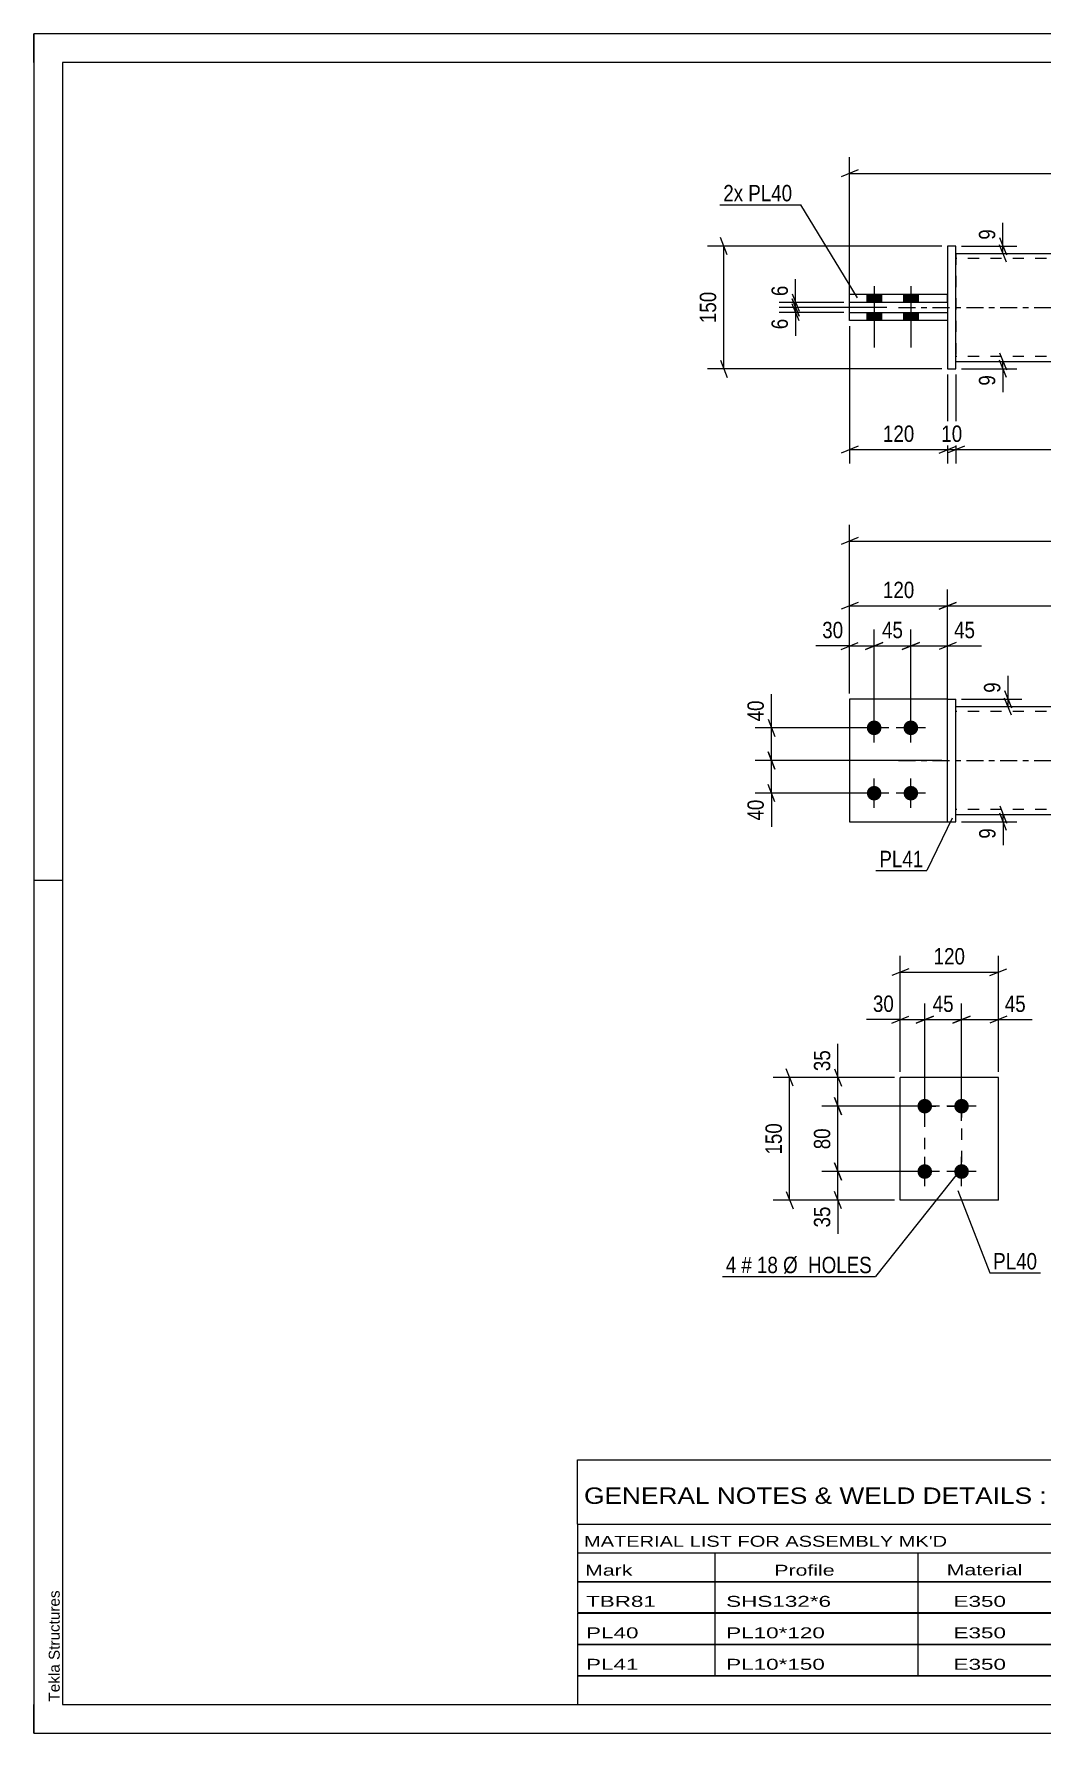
# Model space of a CAD drawing. Header units: millimetres. Extents: x 0 to 420, y 0 to 297.
# Drawn here: x 0 to 176.2, y 0 to 297 of the extents above; entities that cross this region are included whole.
import ezdxf

# ---------------------------------------------------------------- set-up
doc = ezdxf.new("R2010")
doc.units = ezdxf.units.MM
doc.linetypes.add('DXK_LINE_DOT2', pattern=[3.9198, 1.9599, -1.9599])
doc.linetypes.add('DXK_LINE_DOT3', pattern=[5.9187, 2.979, -0.9799, 0.9799, -0.9799])
doc.styles.add('Arial', font='ARIAL.TTF', dxfattribs={"height": 0.2})
doc.styles.add('Arial Narrow', font='ARIALN.TTF', dxfattribs={"height": 0.2})

# ---------------------------------------------------------------- blocks, each defined once
blk = doc.blocks.new('Unknown-581633318-1163')
at = {"color": 5, "linetype": 'Continuous'}
for p, q in [((420, 297), (0, 297)), ((0, 297), (0, 0)), ((0, 292), (0, 297)), ((415, 292), (5, 292)), ((5, 292), (5, 5)), ((5, 149), (0, 149)), ((0, 0), (0, 5)), ((5, 5), (415, 5)), ((0, 0), (420, 0))]:
    blk.add_line(p, q, dxfattribs=at)
at = {"color": 174, "linetype": 'Continuous', "style": 'Arial'}
blk.add_text('Tekla Structures', height=1.9102, rotation=90, dxfattribs=at).set_placement((4.5, 5.5))
blk = doc.blocks.new('Part-581633318-1810 - 1791')
at = {"color": 2, "linetype": 'Continuous'}
for p, q in [((161.14, 179.42), (286.73, 179.42)), ((161.14, 160.57), (286.73, 160.57))]:
    blk.add_line(p, q, dxfattribs=at)
at = {"color": 7, "linetype": 'DXK_LINE_DOT2'}
for p, q in [((161.14, 160.57), (161.14, 179.42)), ((286.73, 178.57), (161.14, 178.57)), ((286.73, 179.42), (286.73, 160.57)), ((286.73, 161.42), (161.14, 161.42))]:
    blk.add_line(p, q, dxfattribs=at)
at = {"color": 7, "linetype": 'DXK_LINE_DOT3'}
blk.add_line((151.14, 170), (296.73, 170), dxfattribs=at)
blk = doc.blocks.new('Bolt-581633318-1799 - 1791')
at = {"linetype": 'Continuous'}
for points in [[(146.86, 174.42, -1), (146.86, 177, -1)], [(153.28, 174.42, -1), (153.28, 177, -1)], [(146.86, 163, -1), (146.86, 165.57, -1)], [(153.28, 163, -1), (153.28, 165.57, -1)]]:
    blk.add_hatch(color=1, dxfattribs=at).paths.add_polyline_path(points)
at = {"color": 1, "linetype": 'Continuous'}
for p, q in [((146.86, 173.14), (146.86, 178.28)), ((153.28, 173.14), (153.28, 178.28)), ((149.43, 175.71), (144.28, 175.71)), ((155.86, 175.71), (150.71, 175.71)), ((146.86, 161.71), (146.86, 166.85)), ((153.28, 161.71), (153.28, 166.85)), ((149.43, 164.28), (144.28, 164.28)), ((155.86, 164.28), (150.71, 164.28))]:
    blk.add_line(p, q, dxfattribs=at)
blk = doc.blocks.new('Part-581633318-1820 - 1791')
at = {"color": 2, "linetype": 'Continuous'}
for p, q in [((159.71, 159.28), (159.71, 180.71)), ((159.71, 180.71), (161.14, 180.71)), ((161.14, 159.28), (161.14, 180.71)), ((159.71, 159.28), (161.14, 159.28))]:
    blk.add_line(p, q, dxfattribs=at)
blk = doc.blocks.new('Part-581633318-1825 - 1791')
at = {"color": 7, "linetype": 'DXK_LINE_DOT2'}
for p, q in [((159.71, 180.71), (142.57, 180.71)), ((142.57, 180.71), (142.57, 159.28)), ((159.71, 159.28), (159.71, 180.71)), ((142.57, 159.28), (159.71, 159.28))]:
    blk.add_line(p, q, dxfattribs=at)
blk = doc.blocks.new('Part-581633318-1830 - 1791')
at = {"color": 2, "linetype": 'Continuous'}
for p, q in [((159.71, 180.71), (142.57, 180.71)), ((142.57, 180.71), (142.57, 159.28)), ((142.57, 159.28), (159.71, 159.28))]:
    blk.add_line(p, q, dxfattribs=at)
at = {"color": 7, "linetype": 'DXK_LINE_DOT2'}
blk.add_line((159.71, 159.28), (159.71, 180.71), dxfattribs=at)
blk = doc.blocks.new('Part-581633318-2156 - 2128')
at = {"color": 2, "linetype": 'Continuous'}
for p, q in [((161.14, 258.63), (286.73, 258.63)), ((161.14, 239.77), (286.73, 239.77))]:
    blk.add_line(p, q, dxfattribs=at)
at = {"color": 7, "linetype": 'DXK_LINE_DOT2'}
for p, q in [((161.14, 258.63), (161.14, 239.77)), ((286.73, 258.63), (286.73, 239.77)), ((286.73, 257.77), (161.14, 257.77)), ((286.73, 240.63), (161.14, 240.63))]:
    blk.add_line(p, q, dxfattribs=at)
at = {"color": 7, "linetype": 'DXK_LINE_DOT3'}
blk.add_line((151.14, 249.2), (296.73, 249.2), dxfattribs=at)
blk = doc.blocks.new('Part-581633318-2140 - 2128')
at = {"color": 2, "linetype": 'Continuous'}
for p, q in [((161.14, 259.91), (159.71, 259.91)), ((159.71, 259.91), (159.71, 238.48)), ((161.14, 238.48), (161.14, 259.91)), ((159.71, 238.48), (161.14, 238.48))]:
    blk.add_line(p, q, dxfattribs=at)
blk = doc.blocks.new('Part-581633318-2150 - 2128')
at = {"color": 2, "linetype": 'Continuous'}
for p, q in [((142.57, 248.34), (159.71, 248.34)), ((142.57, 246.91), (142.57, 248.34)), ((159.71, 246.91), (142.57, 246.91)), ((159.71, 248.34), (159.71, 246.91))]:
    blk.add_line(p, q, dxfattribs=at)
blk = doc.blocks.new('Part-581633318-2145 - 2128')
at = {"color": 2, "linetype": 'Continuous'}
for p, q in [((159.71, 251.48), (142.57, 251.48)), ((142.57, 250.05), (142.57, 251.48)), ((159.71, 250.05), (142.57, 250.05)), ((159.71, 250.05), (159.71, 251.48))]:
    blk.add_line(p, q, dxfattribs=at)
blk = doc.blocks.new('Bolt-581633318-2158 - 2128')
at = {"linetype": 'Continuous'}
for points in [[(145.57, 250.05), (148.14, 250.05), (148.14, 251.48), (145.57, 251.48)], [(145.57, 250.05), (148.14, 250.05), (148.14, 251.48), (145.57, 251.48)], [(152, 250.05), (154.57, 250.05), (154.57, 251.48), (152, 251.48)], [(152, 250.05), (154.57, 250.05), (154.57, 251.48), (152, 251.48)], [(145.57, 246.91), (148.14, 246.91), (148.14, 248.34), (145.57, 248.34)], [(145.57, 246.91), (148.14, 246.91), (148.14, 248.34), (145.57, 248.34)], [(152, 246.91), (154.57, 246.91), (154.57, 248.34), (152, 248.34)], [(152, 246.91), (154.57, 246.91), (154.57, 248.34), (152, 248.34)]]:
    blk.add_hatch(color=1, dxfattribs=at).paths.add_polyline_path(points)
at = {"color": 1, "linetype": 'Continuous'}
for p, q in [((146.86, 252.91), (146.86, 242.2)), ((146.86, 252.91), (146.86, 242.2)), ((153.28, 252.91), (153.28, 242.2)), ((153.28, 252.91), (153.28, 242.2)), ((145.57, 251.48), (145.57, 250.05)), ((145.57, 251.48), (145.57, 250.05)), ((148.14, 251.48), (148.14, 250.05)), ((148.14, 251.48), (148.14, 250.05)), ((152, 251.48), (152, 250.05)), ((152, 251.48), (152, 250.05)), ((154.57, 251.48), (154.57, 250.05)), ((154.57, 251.48), (154.57, 250.05)), ((145.57, 248.34), (145.57, 246.91)), ((145.57, 248.34), (145.57, 246.91)), ((148.14, 248.34), (148.14, 246.91)), ((148.14, 248.34), (148.14, 246.91)), ((152, 248.34), (152, 246.91)), ((152, 248.34), (152, 246.91)), ((154.57, 248.34), (154.57, 246.91)), ((154.57, 248.34), (154.57, 246.91))]:
    blk.add_line(p, q, dxfattribs=at)
blk = doc.blocks.new('Bolt-581633318-1444 - 1410')
at = {"linetype": 'Continuous'}
for points in [[(155.71, 108.29, -1), (155.71, 110.86, -1)], [(162.14, 108.29, -1), (162.14, 110.86, -1)], [(155.71, 96.86, -1), (155.71, 99.44, -1)], [(162.14, 96.86, -1), (162.14, 99.44, -1)]]:
    blk.add_hatch(color=1, dxfattribs=at).paths.add_polyline_path(points)
at = {"color": 1, "linetype": 'Continuous'}
for p, q in [((155.71, 107.01), (155.71, 112.15)), ((162.14, 107.01), (162.14, 112.15)), ((158.29, 109.58), (153.14, 109.58)), ((164.71, 109.58), (159.57, 109.58)), ((158.29, 98.15), (153.14, 98.15)), ((155.71, 95.58), (155.71, 100.72)), ((164.71, 98.15), (159.57, 98.15)), ((162.14, 95.58), (162.14, 100.72))]:
    blk.add_line(p, q, dxfattribs=at)
blk = doc.blocks.new('Part-581633318-1459 - 1410')
at = {"color": 2, "linetype": 'Continuous'}
for p, q in [((168.57, 114.58), (151.43, 114.58)), ((151.43, 93.15), (151.43, 114.58)), ((168.57, 93.15), (168.57, 114.58)), ((168.57, 93.15), (151.43, 93.15))]:
    blk.add_line(p, q, dxfattribs=at)
blk = doc.blocks.new('Rectangle-581633318-1568 - 1410')
at = {"color": 1, "linetype": 'DXK_LINE_DOT2'}
blk.add_lwpolyline([(155.71, 109.58), (162.14, 109.58), (162.14, 98.15), (155.71, 98.15), (155.71, 109.58)], close=True, dxfattribs=at)
blk = doc.blocks.new('StraightDimension-581633318-3313 - 1791')
at = {"color": 7, "linetype": 'Continuous'}
for p, q in [((145.86, 175.71), (126.07, 175.71)), ((128.32, 177.21), (129.52, 174.21)), ((128.92, 170), (128.92, 175.71)), ((158.71, 170), (126.07, 170)), ((129.52, 168.5), (128.32, 171.5))]:
    blk.add_line(p, q, dxfattribs=at)
at = {"color": 0}
blk.add_wipeout([(128.17, 181.09), (123.97, 181.09), (123.97, 176.24), (128.17, 176.24)], dxfattribs=at)
at = {"color": 7, "linetype": 'Continuous'}
blk.add_line((128.92, 175.71), (128.92, 181.62), dxfattribs=at)
blk.add_line((128.92, 175.71), (128.92, 181.62), dxfattribs=at)
at = {"color": 3, "style": 'Arial Narrow'}
blk.add_text('40', height=2.863, rotation=90.0002, dxfattribs=at).set_placement((127.57, 176.84))
blk = doc.blocks.new('StraightDimension-581633318-2023 - 1791')
at = {"color": 7, "linetype": 'Continuous'}
for p, q in [((142.57, 181.71), (142.57, 211.22)), ((305.3, 181.71), (305.3, 211.22)), ((144.07, 208.97), (141.07, 207.77)), ((142.57, 208.37), (305.3, 208.37)), ((303.8, 207.77), (306.8, 208.97))]:
    blk.add_line(p, q, dxfattribs=at)
at = {"color": 0}
blk.add_wipeout([(228.19, 209.12), (228.19, 213.32), (219.68, 213.32), (219.68, 209.12)], dxfattribs=at)
at = {"color": 3, "style": 'Arial Narrow'}
blk.add_text('1139', height=2.863, dxfattribs=at).set_placement((220.28, 209.72))
blk = doc.blocks.new('StraightDimension-581633318-1988 - 1791')
at = {"color": 7, "linetype": 'Continuous'}
for p, q in [((142.57, 181.71), (142.57, 199.89)), ((159.71, 171), (159.71, 199.89)), ((144.07, 197.64), (141.07, 196.44)), ((142.57, 197.04), (159.71, 197.04)), ((158.21, 196.44), (161.21, 197.64))]:
    blk.add_line(p, q, dxfattribs=at)
at = {"color": 0}
blk.add_wipeout([(154.48, 197.79), (154.48, 201.99), (147.8, 201.99), (147.8, 197.79)], dxfattribs=at)
at = {"color": 3, "style": 'Arial Narrow'}
blk.add_text('120', height=2.863, dxfattribs=at).set_placement((148.4, 198.39))
blk = doc.blocks.new('StraightDimension-581633318-1924 - 1791')
at = {"color": 7, "linetype": 'Continuous'}
for p, q in [((145.36, 189.43), (148.36, 190.63)), ((146.86, 176.71), (146.86, 192.88)), ((154.78, 190.63), (151.78, 189.43)), ((153.28, 176.71), (153.28, 192.88)), ((146.86, 190.03), (153.28, 190.03))]:
    blk.add_line(p, q, dxfattribs=at)
at = {"color": 0}
blk.add_wipeout([(152.5, 190.78), (152.5, 194.98), (147.64, 194.98), (147.64, 190.78)], dxfattribs=at)
at = {"color": 3, "style": 'Arial Narrow'}
blk.add_text('45', height=2.863, dxfattribs=at).set_placement((148.24, 191.38))
blk = doc.blocks.new('StraightDimension-581633318-1860 - 1791')
at = {"color": 7, "linetype": 'Continuous'}
for p, q in [((162.14, 160.57), (171.82, 160.57)), ((168.82, 162.07), (170.02, 159.07)), ((170.02, 157.78), (168.82, 160.78)), ((169.42, 159.28), (169.42, 160.57)), ((162.14, 159.28), (171.82, 159.28))]:
    blk.add_line(p, q, dxfattribs=at)
at = {"color": 0}
blk.add_wipeout([(168.67, 158.76), (164.47, 158.76), (164.47, 155.73), (168.67, 155.73)], dxfattribs=at)
at = {"color": 7, "linetype": 'Continuous'}
blk.add_line((169.42, 159.28), (169.42, 155.2), dxfattribs=at)
blk.add_line((169.42, 159.28), (169.42, 155.2), dxfattribs=at)
at = {"color": 3, "style": 'Arial Narrow'}
blk.add_text('9', height=2.86, rotation=90.0002, dxfattribs=at).set_placement((168.07, 156.33))
blk = doc.blocks.new('StraightDimension-581633318-1908 - 1791')
at = {"color": 7, "linetype": 'Continuous'}
for p, q in [((151.78, 189.43), (154.78, 190.63)), ((153.28, 176.71), (153.28, 192.88)), ((161.21, 190.63), (158.21, 189.43)), ((159.71, 181.71), (159.71, 192.88)), ((153.28, 190.03), (159.71, 190.03))]:
    blk.add_line(p, q, dxfattribs=at)
at = {"color": 0}
blk.add_wipeout([(165.09, 190.78), (165.09, 194.98), (160.24, 194.98), (160.24, 190.78)], dxfattribs=at)
at = {"color": 7, "linetype": 'Continuous'}
blk.add_line((159.71, 190.03), (165.62, 190.03), dxfattribs=at)
blk.add_line((159.71, 190.03), (165.62, 190.03), dxfattribs=at)
at = {"color": 3, "style": 'Arial Narrow'}
blk.add_text('45', height=2.863, dxfattribs=at).set_placement((160.84, 191.38))
blk = doc.blocks.new('StraightDimension-581633318-1937 - 1791')
at = {"color": 7, "linetype": 'Continuous'}
for p, q in [((141.07, 189.43), (144.07, 190.63)), ((142.57, 181.71), (142.57, 192.88)), ((148.36, 190.63), (145.36, 189.43)), ((146.86, 176.71), (146.86, 192.88)), ((142.57, 190.03), (146.86, 190.03))]:
    blk.add_line(p, q, dxfattribs=at)
at = {"color": 0}
blk.add_wipeout([(142.05, 190.78), (142.05, 194.98), (137.19, 194.98), (137.19, 190.78)], dxfattribs=at)
at = {"color": 7, "linetype": 'Continuous'}
blk.add_line((142.57, 190.03), (136.66, 190.03), dxfattribs=at)
blk.add_line((142.57, 190.03), (136.66, 190.03), dxfattribs=at)
at = {"color": 3, "style": 'Arial Narrow'}
blk.add_text('30', height=2.863, dxfattribs=at).set_placement((137.79, 191.38))
blk = doc.blocks.new('StraightDimension-581633318-1973 - 1791')
at = {"color": 7, "linetype": 'Continuous'}
for p, q in [((159.71, 171), (159.71, 199.89)), ((288.15, 181.71), (288.15, 199.89)), ((161.21, 197.64), (158.21, 196.44)), ((159.71, 197.04), (288.15, 197.04)), ((286.65, 196.44), (289.65, 197.64))]:
    blk.add_line(p, q, dxfattribs=at)
at = {"color": 0}
blk.add_wipeout([(227.28, 197.79), (227.28, 201.99), (220.59, 201.99), (220.59, 197.79)], dxfattribs=at)
at = {"color": 3, "style": 'Arial Narrow'}
blk.add_text('899', height=2.863, dxfattribs=at).set_placement((221.19, 198.39))
blk = doc.blocks.new('StraightDimension-581633318-2089 - 1791')
at = {"color": 7, "linetype": 'Continuous'}
for p, q in [((169.67, 182.21), (170.87, 179.21)), ((162.14, 180.71), (172.67, 180.71)), ((162.14, 179.42), (172.67, 179.42)), ((170.87, 177.92), (169.67, 180.92)), ((170.27, 179.42), (170.27, 180.71))]:
    blk.add_line(p, q, dxfattribs=at)
at = {"color": 0}
blk.add_wipeout([(169.52, 184.26), (165.32, 184.26), (165.32, 181.24), (169.52, 181.24)], dxfattribs=at)
at = {"color": 7, "linetype": 'Continuous'}
blk.add_line((170.27, 180.71), (170.27, 184.79), dxfattribs=at)
blk.add_line((170.27, 180.71), (170.27, 184.79), dxfattribs=at)
at = {"color": 3, "style": 'Arial Narrow'}
blk.add_text('9', height=2.86, rotation=90.0002, dxfattribs=at).set_placement((168.92, 181.84))
blk = doc.blocks.new('StraightDimension-581633318-3314 - 1791')
at = {"color": 7, "linetype": 'Continuous'}
for p, q in [((158.71, 170), (126.07, 170)), ((128.32, 171.5), (129.52, 168.5)), ((128.92, 164.28), (128.92, 170)), ((145.86, 164.28), (126.07, 164.28)), ((129.52, 162.78), (128.32, 165.78))]:
    blk.add_line(p, q, dxfattribs=at)
at = {"color": 0}
blk.add_wipeout([(128.17, 163.76), (123.97, 163.76), (123.97, 158.9), (128.17, 158.9)], dxfattribs=at)
at = {"color": 7, "linetype": 'Continuous'}
blk.add_line((128.92, 164.28), (128.92, 158.38), dxfattribs=at)
blk.add_line((128.92, 164.28), (128.92, 158.38), dxfattribs=at)
at = {"color": 3, "style": 'Arial Narrow'}
blk.add_text('40', height=2.863, rotation=90.0002, dxfattribs=at).set_placement((127.57, 159.5))
blk = doc.blocks.new('StraightDimension-581633318-2214 - 2128')
at = {"color": 7, "linetype": 'Continuous'}
for p, q in [((168.78, 261.41), (169.98, 258.41)), ((162.14, 259.91), (171.78, 259.91)), ((162.14, 258.63), (171.78, 258.63)), ((169.98, 257.13), (168.78, 260.13)), ((169.38, 258.63), (169.38, 259.91))]:
    blk.add_line(p, q, dxfattribs=at)
at = {"color": 0}
blk.add_wipeout([(168.63, 263.46), (164.43, 263.46), (164.43, 260.44), (168.63, 260.44)], dxfattribs=at)
at = {"color": 7, "linetype": 'Continuous'}
blk.add_line((169.38, 259.91), (169.38, 263.99), dxfattribs=at)
blk.add_line((169.38, 259.91), (169.38, 263.99), dxfattribs=at)
at = {"color": 3, "style": 'Arial Narrow'}
blk.add_text('9', height=2.86, rotation=90.0002, dxfattribs=at).set_placement((168.03, 261.04))
blk = doc.blocks.new('StraightDimension-581633318-2273 - 2128')
at = {"color": 7, "linetype": 'Continuous'}
for p, q in [((161.14, 237.48), (161.14, 221.94)), ((286.73, 237.48), (286.73, 221.94)), ((162.64, 224.94), (159.64, 223.74)), ((161.14, 224.34), (286.73, 224.34)), ((285.23, 223.74), (288.23, 224.94))]:
    blk.add_line(p, q, dxfattribs=at)
at = {"color": 0}
blk.add_wipeout([(227.28, 225.09), (227.28, 229.29), (220.59, 229.29), (220.59, 225.09)], dxfattribs=at)
at = {"color": 3, "style": 'Arial Narrow'}
blk.add_text('879', height=2.863, dxfattribs=at).set_placement((221.19, 225.69))
blk = doc.blocks.new('StraightDimension-581633318-2304 - 2128')
at = {"color": 7, "linetype": 'Continuous'}
for p, q in [((168.78, 241.27), (169.98, 238.27)), ((162.14, 239.77), (171.78, 239.77)), ((162.14, 238.48), (171.78, 238.48)), ((169.98, 236.98), (168.78, 239.98)), ((169.38, 238.48), (169.38, 239.77))]:
    blk.add_line(p, q, dxfattribs=at)
at = {"color": 0}
blk.add_wipeout([(168.63, 237.96), (164.43, 237.96), (164.43, 234.93), (168.63, 234.93)], dxfattribs=at)
at = {"color": 7, "linetype": 'Continuous'}
blk.add_line((169.38, 238.48), (169.38, 234.41), dxfattribs=at)
blk.add_line((169.38, 238.48), (169.38, 234.41), dxfattribs=at)
at = {"color": 3, "style": 'Arial Narrow'}
blk.add_text('9', height=2.86, rotation=90.0002, dxfattribs=at).set_placement((168.03, 235.53))
blk = doc.blocks.new('StraightDimension-581633318-2162 - 2128')
at = {"color": 7, "linetype": 'Continuous'}
for p, q in [((141.57, 250.05), (130.28, 250.05)), ((132.53, 251.55), (133.73, 248.55)), ((133.73, 247.7), (132.53, 250.7)), ((133.13, 249.2), (133.13, 250.05)), ((149.07, 249.2), (130.28, 249.2))]:
    blk.add_line(p, q, dxfattribs=at)
at = {"color": 0}
blk.add_wipeout([(132.38, 253.61), (128.18, 253.61), (128.18, 250.58), (132.38, 250.58)], dxfattribs=at)
at = {"color": 7, "linetype": 'Continuous'}
blk.add_line((133.13, 250.05), (133.13, 254.13), dxfattribs=at)
blk.add_line((133.13, 250.05), (133.13, 254.13), dxfattribs=at)
at = {"color": 3, "style": 'Arial Narrow'}
blk.add_text('6', height=2.86, rotation=90.0002, dxfattribs=at).set_placement((131.78, 251.18))
blk = doc.blocks.new('StraightDimension-581633318-2174 - 2128')
at = {"color": 7, "linetype": 'Continuous'}
for p, q in [((132.53, 250.7), (133.73, 247.7)), ((133.73, 246.84), (132.53, 249.84)), ((149.07, 249.2), (130.28, 249.2)), ((141.57, 248.34), (130.28, 248.34)), ((133.13, 248.34), (133.13, 249.2))]:
    blk.add_line(p, q, dxfattribs=at)
at = {"color": 0}
blk.add_wipeout([(132.38, 247.82), (128.18, 247.82), (128.18, 244.79), (132.38, 244.79)], dxfattribs=at)
at = {"color": 7, "linetype": 'Continuous'}
blk.add_line((133.13, 248.34), (133.13, 244.26), dxfattribs=at)
blk.add_line((133.13, 248.34), (133.13, 244.26), dxfattribs=at)
at = {"color": 3, "style": 'Arial Narrow'}
blk.add_text('6', height=2.86, rotation=90.0002, dxfattribs=at).set_placement((131.78, 245.39))
blk = doc.blocks.new('StraightDimension-581633318-2254 - 2128')
at = {"color": 7, "linetype": 'Continuous'}
for p, q in [((142.57, 245.91), (142.57, 221.94)), ((159.71, 237.48), (159.71, 221.94)), ((144.07, 224.94), (141.07, 223.74)), ((142.57, 224.34), (159.71, 224.34)), ((158.21, 223.74), (161.21, 224.94))]:
    blk.add_line(p, q, dxfattribs=at)
at = {"color": 0}
blk.add_wipeout([(154.48, 225.09), (154.48, 229.29), (147.8, 229.29), (147.8, 225.09)], dxfattribs=at)
at = {"color": 3, "style": 'Arial Narrow'}
blk.add_text('120', height=2.863, dxfattribs=at).set_placement((148.4, 225.69))
blk = doc.blocks.new('StraightDimension-581633318-2264 - 2128')
at = {"color": 7, "linetype": 'Continuous'}
for p, q in [((159.71, 237.48), (159.71, 221.94)), ((161.14, 237.48), (161.14, 221.94)), ((158.21, 223.74), (161.21, 224.94)), ((162.64, 224.94), (159.64, 223.74)), ((159.71, 224.34), (161.14, 224.34))]:
    blk.add_line(p, q, dxfattribs=at)
at = {"color": 0}
blk.add_wipeout([(162.86, 225.09), (162.86, 229.29), (158, 229.29), (158, 225.09)], dxfattribs=at)
at = {"color": 3, "style": 'Arial Narrow'}
blk.add_text('10', height=2.863, dxfattribs=at).set_placement((158.6, 225.69))
blk = doc.blocks.new('StraightDimension-581633318-2282 - 2128')
at = {"color": 7, "linetype": 'Continuous'}
for p, q in [((142.57, 247.91), (142.57, 275.48)), ((305.3, 247.91), (305.3, 275.48)), ((144.07, 273.23), (141.07, 272.03)), ((142.57, 272.63), (305.3, 272.63)), ((303.8, 272.03), (306.8, 273.23))]:
    blk.add_line(p, q, dxfattribs=at)
at = {"color": 0}
blk.add_wipeout([(228.19, 273.38), (228.19, 277.58), (219.68, 277.58), (219.68, 273.38)], dxfattribs=at)
at = {"color": 3, "style": 'Arial Narrow'}
blk.add_text('1139', height=2.863, dxfattribs=at).set_placement((220.28, 273.98))
blk = doc.blocks.new('StraightDimension-581633318-2293 - 2128')
at = {"color": 7, "linetype": 'Continuous'}
for p, q in [((121.19, 258.41), (119.99, 261.41)), ((158.71, 259.91), (117.74, 259.91)), ((120.59, 238.48), (120.59, 259.91)), ((158.71, 238.48), (117.74, 238.48)), ((119.99, 239.98), (121.19, 236.98))]:
    blk.add_line(p, q, dxfattribs=at)
at = {"color": 0}
blk.add_wipeout([(119.84, 252.54), (115.64, 252.54), (115.64, 245.86), (119.84, 245.86)], dxfattribs=at)
at = {"color": 3, "style": 'Arial Narrow'}
blk.add_text('150', height=2.863, rotation=90.0002, dxfattribs=at).set_placement((119.24, 246.46))
blk = doc.blocks.new('StraightDimension-581633318-1474 - 1410')
at = {"color": 7, "linetype": 'Continuous'}
for p, q in [((139.94, 111.08), (141.14, 108.08)), ((154.71, 109.58), (137.69, 109.58)), ((140.54, 98.15), (140.54, 109.58)), ((154.71, 98.15), (137.69, 98.15)), ((141.14, 96.65), (139.94, 99.65))]:
    blk.add_line(p, q, dxfattribs=at)
at = {"color": 0}
blk.add_wipeout([(139.79, 106.29), (135.59, 106.29), (135.59, 101.44), (139.79, 101.44)], dxfattribs=at)
at = {"color": 3, "style": 'Arial Narrow'}
blk.add_text('80', height=2.863, rotation=90.0002, dxfattribs=at).set_placement((139.19, 102.04))
blk = doc.blocks.new('StraightDimension-581633318-1484 - 1410')
at = {"color": 7, "linetype": 'Continuous'}
for p, q in [((139.94, 116.08), (141.14, 113.08)), ((150.43, 114.58), (137.69, 114.58)), ((140.54, 109.58), (140.54, 114.58)), ((141.14, 108.08), (139.94, 111.08)), ((154.71, 109.58), (137.69, 109.58))]:
    blk.add_line(p, q, dxfattribs=at)
at = {"color": 0}
blk.add_wipeout([(139.79, 119.96), (135.59, 119.96), (135.59, 115.1), (139.79, 115.1)], dxfattribs=at)
at = {"color": 7, "linetype": 'Continuous'}
blk.add_line((140.54, 114.58), (140.54, 120.48), dxfattribs=at)
blk.add_line((140.54, 114.58), (140.54, 120.48), dxfattribs=at)
at = {"color": 3, "style": 'Arial Narrow'}
blk.add_text('35', height=2.863, rotation=90.0002, dxfattribs=at).set_placement((139.19, 115.7))
blk = doc.blocks.new('StraightDimension-581633318-1461 - 1410')
at = {"color": 7, "linetype": 'Continuous'}
for p, q in [((154.71, 98.15), (137.69, 98.15)), ((139.94, 99.65), (141.14, 96.65)), ((140.54, 93.15), (140.54, 98.15)), ((150.43, 93.15), (137.69, 93.15)), ((141.14, 91.65), (139.94, 94.65))]:
    blk.add_line(p, q, dxfattribs=at)
at = {"color": 0}
blk.add_wipeout([(139.79, 92.62), (135.59, 92.62), (135.59, 87.77), (139.79, 87.77)], dxfattribs=at)
at = {"color": 7, "linetype": 'Continuous'}
blk.add_line((140.54, 93.15), (140.54, 87.24), dxfattribs=at)
blk.add_line((140.54, 93.15), (140.54, 87.24), dxfattribs=at)
at = {"color": 3, "style": 'Arial Narrow'}
blk.add_text('35', height=2.863, rotation=90.0002, dxfattribs=at).set_placement((139.19, 88.37))
blk = doc.blocks.new('StraightDimension-581633318-1498 - 1410')
at = {"color": 7, "linetype": 'Continuous'}
for p, q in [((132.68, 113.08), (131.48, 116.08)), ((150.43, 114.58), (129.23, 114.58)), ((132.08, 93.15), (132.08, 114.58)), ((150.43, 93.15), (129.23, 93.15)), ((131.48, 94.65), (132.68, 91.65))]:
    blk.add_line(p, q, dxfattribs=at)
at = {"color": 0}
blk.add_wipeout([(131.33, 107.21), (127.13, 107.21), (127.13, 100.52), (131.33, 100.52)], dxfattribs=at)
at = {"color": 3, "style": 'Arial Narrow'}
blk.add_text('150', height=2.863, rotation=90.0002, dxfattribs=at).set_placement((130.73, 101.12))
blk = doc.blocks.new('StraightDimension-581633318-1515 - 1410')
at = {"color": 7, "linetype": 'Continuous'}
for p, q in [((149.93, 124.1), (152.93, 125.3)), ((151.43, 115.58), (151.43, 127.55)), ((157.21, 125.3), (154.21, 124.1)), ((155.71, 110.58), (155.71, 127.55)), ((151.43, 124.7), (155.71, 124.7))]:
    blk.add_line(p, q, dxfattribs=at)
at = {"color": 0}
blk.add_wipeout([(150.9, 125.45), (150.9, 129.65), (146.05, 129.65), (146.05, 125.45)], dxfattribs=at)
at = {"color": 7, "linetype": 'Continuous'}
blk.add_line((151.43, 124.7), (145.52, 124.7), dxfattribs=at)
blk.add_line((151.43, 124.7), (145.52, 124.7), dxfattribs=at)
at = {"color": 3, "style": 'Arial Narrow'}
blk.add_text('30', height=2.863, dxfattribs=at).set_placement((146.65, 126.05))
blk = doc.blocks.new('StraightDimension-581633318-1528 - 1410')
at = {"color": 7, "linetype": 'Continuous'}
for p, q in [((154.21, 124.1), (157.21, 125.3)), ((155.71, 110.58), (155.71, 127.55)), ((163.64, 125.3), (160.64, 124.1)), ((162.14, 110.58), (162.14, 127.55)), ((155.71, 124.7), (162.14, 124.7))]:
    blk.add_line(p, q, dxfattribs=at)
at = {"color": 0}
blk.add_wipeout([(161.36, 125.45), (161.36, 129.65), (156.5, 129.65), (156.5, 125.45)], dxfattribs=at)
at = {"color": 3, "style": 'Arial Narrow'}
blk.add_text('45', height=2.863, dxfattribs=at).set_placement((157.1, 126.05))
blk = doc.blocks.new('StraightDimension-581633318-1538 - 1410')
at = {"color": 7, "linetype": 'Continuous'}
for p, q in [((160.64, 124.1), (163.64, 125.3)), ((162.14, 110.58), (162.14, 127.55)), ((170.07, 125.3), (167.07, 124.1)), ((168.57, 115.58), (168.57, 127.55)), ((162.14, 124.7), (168.57, 124.7))]:
    blk.add_line(p, q, dxfattribs=at)
at = {"color": 0}
blk.add_wipeout([(173.95, 125.45), (173.95, 129.65), (169.1, 129.65), (169.1, 125.45)], dxfattribs=at)
at = {"color": 7, "linetype": 'Continuous'}
blk.add_line((168.57, 124.7), (174.48, 124.7), dxfattribs=at)
blk.add_line((168.57, 124.7), (174.48, 124.7), dxfattribs=at)
at = {"color": 3, "style": 'Arial Narrow'}
blk.add_text('45', height=2.863, dxfattribs=at).set_placement((169.7, 126.05))
blk = doc.blocks.new('StraightDimension-581633318-1552 - 1410')
at = {"color": 7, "linetype": 'Continuous'}
for p, q in [((151.43, 115.58), (151.43, 135.85)), ((168.57, 115.58), (168.57, 135.85)), ((152.93, 133.6), (149.93, 132.4)), ((151.43, 133), (168.57, 133)), ((167.07, 132.4), (170.07, 133.6))]:
    blk.add_line(p, q, dxfattribs=at)
at = {"color": 0}
blk.add_wipeout([(163.34, 133.75), (163.34, 137.95), (156.66, 137.95), (156.66, 133.75)], dxfattribs=at)
at = {"color": 3, "style": 'Arial Narrow'}
blk.add_text('120', height=2.863, dxfattribs=at).set_placement((157.26, 134.35))
blk = doc.blocks.new('Unknown-581633318-3424')
at = {"color": 7, "linetype": 'Continuous'}
for p, q in [((95, 47.75), (255, 47.75)), ((95, 36.5), (95, 47.75)), ((255, 47.75), (255, 36.5)), ((95, 36.5), (255, 36.5)), ((95, 36.5), (95, 31.5)), ((255, 36.5), (255, 31.5)), ((95, 31.5), (255, 31.5)), ((95, 31.5), (95, 26.5)), ((119, 31.5), (119, 26.5)), ((154.5, 31.5), (154.5, 26.5)), ((180.5, 31.5), (180.5, 26.5)), ((193.5, 31.5), (193.5, 26.5)), ((211, 31.5), (211, 26.5)), ((233, 31.5), (233, 26.5)), ((255, 31.5), (255, 26.5)), ((95, 26.5), (255, 26.5)), ((95, 26.45), (95, 21.05)), ((95, 26.45), (255, 26.45)), ((119, 26.5), (119, 21)), ((154.5, 26.5), (154.5, 21)), ((180.5, 26.5), (180.5, 21)), ((193.5, 26.5), (193.5, 21)), ((211, 26.5), (211, 21)), ((233, 26.5), (233, 21)), ((255, 26.45), (255, 21.05)), ((95, 21.05), (255, 21.05)), ((95, 20.95), (95, 15.55)), ((95, 20.95), (255, 20.95)), ((119, 21), (119, 15.5)), ((154.5, 21), (154.5, 15.5)), ((180.5, 21), (180.5, 15.5)), ((193.5, 21), (193.5, 15.5)), ((211, 21), (211, 15.5)), ((233, 21), (233, 15.5)), ((255, 20.95), (255, 15.55)), ((95, 15.55), (255, 15.55)), ((95, 15.45), (95, 10.05)), ((95, 15.45), (255, 15.45)), ((119, 15.5), (119, 10)), ((154.5, 15.5), (154.5, 10)), ((180.5, 15.5), (180.5, 10)), ((193.5, 15.5), (193.5, 10)), ((211, 15.5), (211, 10)), ((233, 15.5), (233, 10)), ((255, 15.45), (255, 10.05)), ((95, 10.05), (255, 10.05)), ((95, 10), (255, 10)), ((95, 10), (95, 5)), ((211, 10), (211, 5)), ((233, 10), (233, 5)), ((255, 10), (255, 5)), ((95, 5), (255, 5))]:
    blk.add_line(p, q, dxfattribs=at)
at = {"color": 7, "style": 'Arial Narrow'}
for s, height, width, p in [('GENERAL NOTES & WELD DETAILS :', 2.8633, 1.4, (96.15, 40.06)), ('REFER TYP DRAWING TYP-01', 1.9089, 1.6, (179.7, 40.16)), ("MATERIAL LIST FOR ASSEMBLY MK'D", 1.9089, 1.6, (96.15, 32.56)), ('TBR81', 1.909, 1.794707, (188.68, 32.47)), ('1', 1.91, 1.794707, (217.08, 32.56)), ('No. Required', 1.9089, 1.6, (226.41, 32.56)), ('Mark', 1.909, 1.7, (96.34, 27.5)), ('Profile', 1.909, 1.7, (129.41, 27.5)), ('Material', 1.909, 1.7, (159.54, 27.56)), ('No.', 1.909, 1.7, (184.5, 27.56)), ('Length', 1.909, 1.7, (195, 27.56)), ('Area', 1.909, 1.7, (217.5, 27.56)), ('Weight', 1.909, 1.7, (237, 27.56))]:
    blk.add_text(s, height=height, dxfattribs=dict(at, width=width)).set_placement(p)
at = {"color": 7, "linetype": 'Continuous', "style": 'Arial Narrow'}
for s, height, width, p in [('TBR81', 1.909, 1.794707, (96.5, 22.06)), ('SHS132*6', 1.909, 1.794707, (121, 22.06)), ('E350', 1.909, 1.794707, (160.74, 22.06)), ('1', 1.91, 1.794707, (184.86, 22.06)), ('879', 1.909, 1.794707, (199.77, 22.06)), ('0.5', 1.909, 1.794707, (221.32, 22.06)), ('20.9', 1.909, 1.794707, (240.14, 22.06)), ('PL40', 1.909, 1.794707, (96.5, 16.56)), ('PL10*120', 1.909, 1.794707, (121, 16.56)), ('E350', 1.909, 1.794707, (160.74, 16.56)), ('4', 1.91, 1.794707, (184.86, 16.56)), ('150', 1.909, 1.794707, (199.77, 16.56)), ('0.0', 1.909, 1.794707, (221.32, 16.56)), ('5.7', 1.909, 1.794707, (242.33, 16.56)), ('PL41', 1.909, 1.794707, (96.5, 11.06)), ('PL10*150', 1.909, 1.794707, (121, 11.06)), ('E350', 1.909, 1.794707, (160.74, 11.06)), ('2', 1.91, 1.794707, (184.86, 11.06)), ('150', 1.909, 1.794707, (199.77, 11.06)), ('0.1', 1.909, 1.794707, (221.32, 11.06)), ('3.5', 1.909, 1.794707, (242.33, 11.06)), ('Total', 1.909, 1.7, (197.33, 6.5)), ('0.7', 1.909, 1.794707, (220.83, 6.5)), ('30.1', 1.909, 1.794707, (240.14, 6.5))]:
    blk.add_text(s, height=height, dxfattribs=dict(at, width=width)).set_placement(p)
blk = doc.blocks.new('Mark-581633318-1816 - 1791')
at = {"color": 0}
blk.add_wipeout([(155.46, 151.35), (155.46, 154.35), (147.78, 154.35), (147.78, 151.35)], dxfattribs=at)
blk.add_wipeout([(155.46, 151.35), (155.46, 154.35), (147.78, 154.35), (147.78, 151.35)], dxfattribs=at)
at = {"color": 30, "linetype": 'Continuous'}
for p in [(160.48, 159.9), (147.18, 150.75)]:
    blk.add_line(p, (156.06, 150.75), dxfattribs=at)
at = {"color": 3, "style": 'Arial Narrow'}
blk.add_text('PL41', height=2.863, dxfattribs=at).set_placement((147.78, 151.35))
blk = doc.blocks.new('MarkSet-581633318-2335 - 2128')
at = {"color": 30, "linetype": 'Continuous'}
blk.add_line((143.95, 250.86), (134.04, 267.15), dxfattribs=at)
at = {"color": 0}
blk.add_wipeout([(123.96, 267.75), (123.96, 270.75), (120.49, 270.75), (120.49, 267.75)], dxfattribs=at)
blk.add_wipeout([(123.96, 267.75), (123.96, 270.75), (120.49, 270.75), (120.49, 267.75)], dxfattribs=at)
blk.add_wipeout([(132.54, 267.75), (132.54, 270.75), (124.86, 270.75), (124.86, 267.75)], dxfattribs=at)
blk.add_wipeout([(132.54, 267.75), (132.54, 270.75), (124.86, 270.75), (124.86, 267.75)], dxfattribs=at)
at = {"color": 30, "linetype": 'Continuous'}
blk.add_line((119.89, 267.15), (134.04, 267.15), dxfattribs=at)
at = {"color": 3, "style": 'Arial Narrow'}
for s, p in [('2x', (120.49, 267.75)), ('PL40', (124.86, 267.75))]:
    blk.add_text(s, height=2.863, dxfattribs=at).set_placement(p)
blk = doc.blocks.new('Mark-581633318-1440 - 1410')
at = {"color": 0}
blk.add_wipeout([(122.75, 80.39), (122.75, 83.39), (120.93, 83.39), (120.93, 80.39)], dxfattribs=at)
blk.add_wipeout([(122.75, 80.39), (122.75, 83.39), (120.93, 83.39), (120.93, 80.39)], dxfattribs=at)
blk.add_wipeout([(125.48, 80.39), (125.48, 83.39), (123.65, 83.39), (123.65, 80.39)], dxfattribs=at)
blk.add_wipeout([(125.48, 80.39), (125.48, 83.39), (123.65, 83.39), (123.65, 80.39)], dxfattribs=at)
at = {"color": 3, "style": 'Arial Narrow'}
blk.add_text('4', height=2.86, dxfattribs=at).set_placement((120.93, 80.39))
at = {"color": 0}
blk.add_wipeout([(130.04, 80.39), (130.04, 83.39), (126.38, 83.39), (126.38, 80.39)], dxfattribs=at)
blk.add_wipeout([(130.04, 80.39), (130.04, 83.39), (126.38, 83.39), (126.38, 80.39)], dxfattribs=at)
at = {"color": 3, "style": 'Arial Narrow'}
blk.add_text('#', height=2.86, dxfattribs=at).set_placement((123.65, 80.39))
at = {"color": 0}
blk.add_wipeout([(146.47, 80.39), (146.47, 83.39), (130.94, 83.39), (130.94, 80.39)], dxfattribs=at)
blk.add_wipeout([(146.47, 80.39), (146.47, 83.39), (130.94, 83.39), (130.94, 80.39)], dxfattribs=at)
at = {"color": 7, "linetype": 'Continuous'}
for p in [(162.01, 98.59), (120.33, 79.79)]:
    blk.add_line(p, (147.07, 79.79), dxfattribs=at)
at = {"color": 3, "style": 'Arial Narrow'}
for s, p in [('18', (126.38, 80.39)), ('Ø  HOLES', (130.94, 80.39))]:
    blk.add_text(s, height=2.863, dxfattribs=at).set_placement(p)
blk = doc.blocks.new('Mark-581633318-1455 - 1410')
at = {"color": 0}
blk.add_wipeout([(175.35, 81.04), (175.35, 84.04), (167.67, 84.04), (167.67, 81.04)], dxfattribs=at)
blk.add_wipeout([(175.35, 81.04), (175.35, 84.04), (167.67, 84.04), (167.67, 81.04)], dxfattribs=at)
at = {"color": 30, "linetype": 'Continuous'}
for p, q in [((161.48, 94.83), (167.07, 80.44)), ((167.07, 80.44), (175.95, 80.44))]:
    blk.add_line(p, q, dxfattribs=at)
at = {"color": 3, "style": 'Arial Narrow'}
blk.add_text('PL40', height=2.863, dxfattribs=at).set_placement((167.67, 81.04))

msp = doc.modelspace()

# ---------------------------------------------------------------- block references
for name in ['Unknown-581633318-1163', 'Part-581633318-2156 - 2128', 'Part-581633318-2140 - 2128', 'Bolt-581633318-2158 - 2128', 'Part-581633318-2145 - 2128', 'Part-581633318-2150 - 2128', 'Part-581633318-1825 - 1791', 'Part-581633318-1830 - 1791', 'Bolt-581633318-1799 - 1791', 'Part-581633318-1810 - 1791', 'Part-581633318-1820 - 1791', 'Part-581633318-1459 - 1410', 'Bolt-581633318-1444 - 1410', 'Rectangle-581633318-1568 - 1410', 'Unknown-581633318-3424']:
    msp.add_blockref(name, (0, 0))

# ---------------------------------------------------------------- next in the draw order: block references
for name in ['StraightDimension-581633318-2214 - 2128', 'StraightDimension-581633318-2162 - 2128', 'StraightDimension-581633318-2273 - 2128', 'StraightDimension-581633318-3313 - 1791', 'StraightDimension-581633318-1860 - 1791', 'StraightDimension-581633318-1474 - 1410']:
    msp.add_blockref(name, (0, 0))

# ---------------------------------------------------------------- next in the draw order: block references
for name in ['StraightDimension-581633318-2174 - 2128', 'StraightDimension-581633318-2304 - 2128', 'StraightDimension-581633318-2023 - 1791', 'StraightDimension-581633318-1484 - 1410', 'StraightDimension-581633318-1461 - 1410']:
    msp.add_blockref(name, (0, 0))

# ---------------------------------------------------------------- next in the draw order: block references
for name in ['StraightDimension-581633318-2282 - 2128', 'StraightDimension-581633318-2254 - 2128', 'StraightDimension-581633318-1988 - 1791', 'StraightDimension-581633318-1498 - 1410']:
    msp.add_blockref(name, (0, 0))

# ---------------------------------------------------------------- next in the draw order: block references
for name in ['StraightDimension-581633318-2264 - 2128', 'StraightDimension-581633318-1924 - 1791', 'StraightDimension-581633318-1515 - 1410', 'Mark-581633318-1440 - 1410']:
    msp.add_blockref(name, (0, 0))

# ---------------------------------------------------------------- next in the draw order: block references
for name in ['StraightDimension-581633318-2293 - 2128', 'StraightDimension-581633318-1937 - 1791', 'StraightDimension-581633318-1908 - 1791', 'StraightDimension-581633318-1528 - 1410', 'Mark-581633318-1455 - 1410']:
    msp.add_blockref(name, (0, 0))

# ---------------------------------------------------------------- next in the draw order: block references
for name in ['MarkSet-581633318-2335 - 2128', 'StraightDimension-581633318-1973 - 1791', 'StraightDimension-581633318-1538 - 1410']:
    msp.add_blockref(name, (0, 0))

# ---------------------------------------------------------------- next in the draw order: block references
for name in ['StraightDimension-581633318-2089 - 1791', 'StraightDimension-581633318-3314 - 1791', 'StraightDimension-581633318-1552 - 1410']:
    msp.add_blockref(name, (0, 0))

# ---------------------------------------------------------------- next in the draw order: block references
msp.add_blockref('Mark-581633318-1816 - 1791', (0, 0))

doc.saveas('drawing.dxf')
